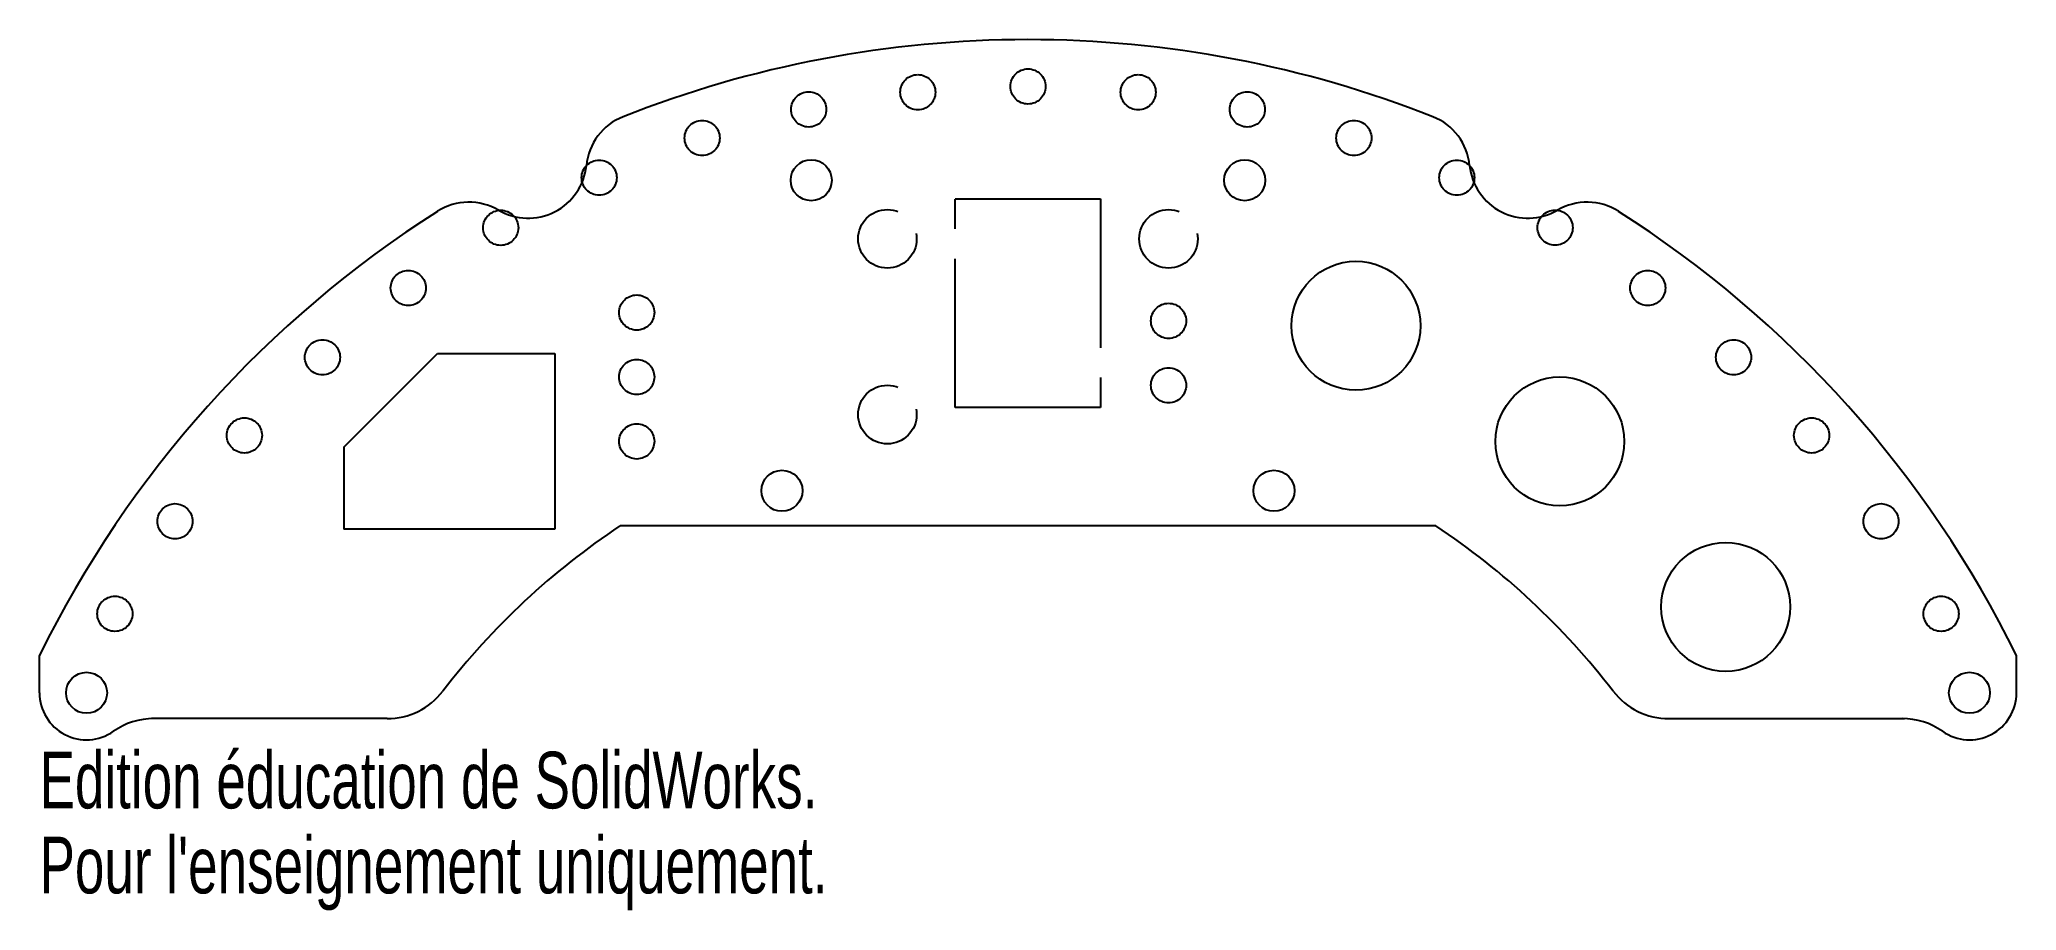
# Model space of a CAD drawing. Header units: millimetres. Extents: x -4 to 165, y -19 to 56.
import ezdxf

# ---------------------------------------------------------------- set-up
doc = ezdxf.new("R2010")
doc.units = ezdxf.units.MM
doc.linetypes.add('CENTERX2', pattern=[20.32, 12.7, -2.54, 2.54, -2.54])
doc.styles.add('SLDTEXTSTYLE0', font='TXT', dxfattribs={"width": 0.7})

msp = doc.modelspace()

# ---------------------------------------------------------------- linework, layer by layer
at = {"color": 7, "linetype": 'CENTERX2'}
for p, q in [((74.16, 24.34), (74.16, 42.14)), ((74.16, 42.14), (86.56, 42.14)), ((86.56, 42.14), (86.56, 24.34)), ((86.56, 24.34), (74.16, 24.34))]:
    msp.add_line(p, q, dxfattribs=at)
at = {"color": 7, "linetype": 'Continuous'}
for p, q in [((21.97, 20.95), (29.97, 28.95)), ((29.97, 28.95), (39.97, 28.95)), ((39.97, 28.95), (39.97, 13.95)), ((21.97, 20.95), (21.97, 13.95)), ((31.97, 13.95), (21.97, 13.95)), ((39.97, 13.95), (31.97, 13.95)), ((115.19, 14.24), (45.54, 14.24)), ((-4.01, 0), (-4.01, 3.18)), ((164.74, 0), (164.74, 3.18)), ((25.66, -2.2), (5.56, -2.2)), ((135.07, -2.2), (155.17, -2.2))]:
    msp.add_line(p, q, dxfattribs=at)
at = {"color": 7, "linetype": 'CENTERX2'}
for centre, radius in [((70.96, 51.25), 1.5), ((80.36, 51.74), 1.5), ((89.77, 51.25), 1.5), ((61.65, 49.78), 1.5), ((99.08, 49.78), 1.5), ((52.55, 47.34), 1.5), ((108.18, 47.34), 1.5), ((43.76, 43.96), 1.5), ((116.97, 43.96), 1.5), ((35.36, 39.68), 1.5), ((68.36, 38.74), 2.5), ((92.36, 38.74), 2.5), ((125.36, 39.69), 1.5), ((27.46, 34.55), 1.5), ((133.27, 34.55), 1.5), ((46.97, 32.45), 1.5), ((92.36, 31.74), 1.5), ((20.14, 28.63), 1.5), ((140.59, 28.63), 1.5), ((46.97, 26.95), 1.5), ((92.36, 26.24), 1.5), ((68.36, 23.74), 2.5), ((13.48, 21.96), 1.5), ((46.97, 21.45), 1.5), ((147.25, 21.96), 1.5), ((7.55, 14.64), 1.5), ((153.18, 14.64), 1.5), ((2.42, 6.74), 1.5), ((158.31, 6.74), 1.5)]:
    msp.add_circle(centre, radius, dxfattribs=at)
at = {"color": 7, "linetype": 'Continuous'}
for centre, radius in [((61.86, 43.74), 1.75), ((98.86, 43.74), 1.75), ((108.36, 31.32), 5.5), ((125.76, 21.45), 5.5), ((59.36, 17.24), 1.75), ((101.36, 17.24), 1.75), ((139.92, 7.33), 5.5), ((0, 0), 1.75), ((160.73, 0), 1.75)]:
    msp.add_circle(centre, radius, dxfattribs=at)
for centre, radius, start, end in [((80.36, -38.26), 94, 90, 111.573), ((80.36, -38.26), 94, 68.427, 90), ((47.64, 44.51), 5, 111.573, 174.3236), ((113.09, 44.51), 5, 5.6764, 68.427), ((37.69, 45.5), 5, 239.6764, 354.3236), ((123.04, 45.5), 5, 185.6764, 300.3236), ((80.36, -38.26), 94, 122.427, 153.846), ((32.64, 36.87), 5, 59.6764, 122.427), ((128.09, 36.87), 5, 57.573, 120.3236), ((80.36, -38.26), 94, 26.154, 57.573), ((80.36, -38.26), 63, 123.5573, 142.4492), ((80.36, -38.26), 63, 37.5508, 56.4427), ((0, 0), 4.01, 180, 304.9777), ((25.66, 3.8), 6, 270, 322.4492), ((135.07, 3.8), 6, 217.5508, 270), ((160.73, 0), 4.01, 235.0223, 0), ((5.74, -8.2), 6, 90, 124.9777), ((154.99, -8.2), 6, 55.0223, 90)]:
    msp.add_arc(centre, radius, start, end, dxfattribs=at)

# ---------------------------------------------------------------- texts
at = {"color": 7, "linetype": 'Continuous', "char_height": 4.8336, "attachment_point": 1, "style": 'SLDTEXTSTYLE0'}
for s, insert in [('Edition éducation de SolidWorks.', (-4.01, -5.03)), ("Pour l'enseignement uniquement.", (-4.01, -12.28))]:
    msp.add_mtext(s, dxfattribs=dict(at, insert=insert))

doc.saveas('drawing.dxf')
